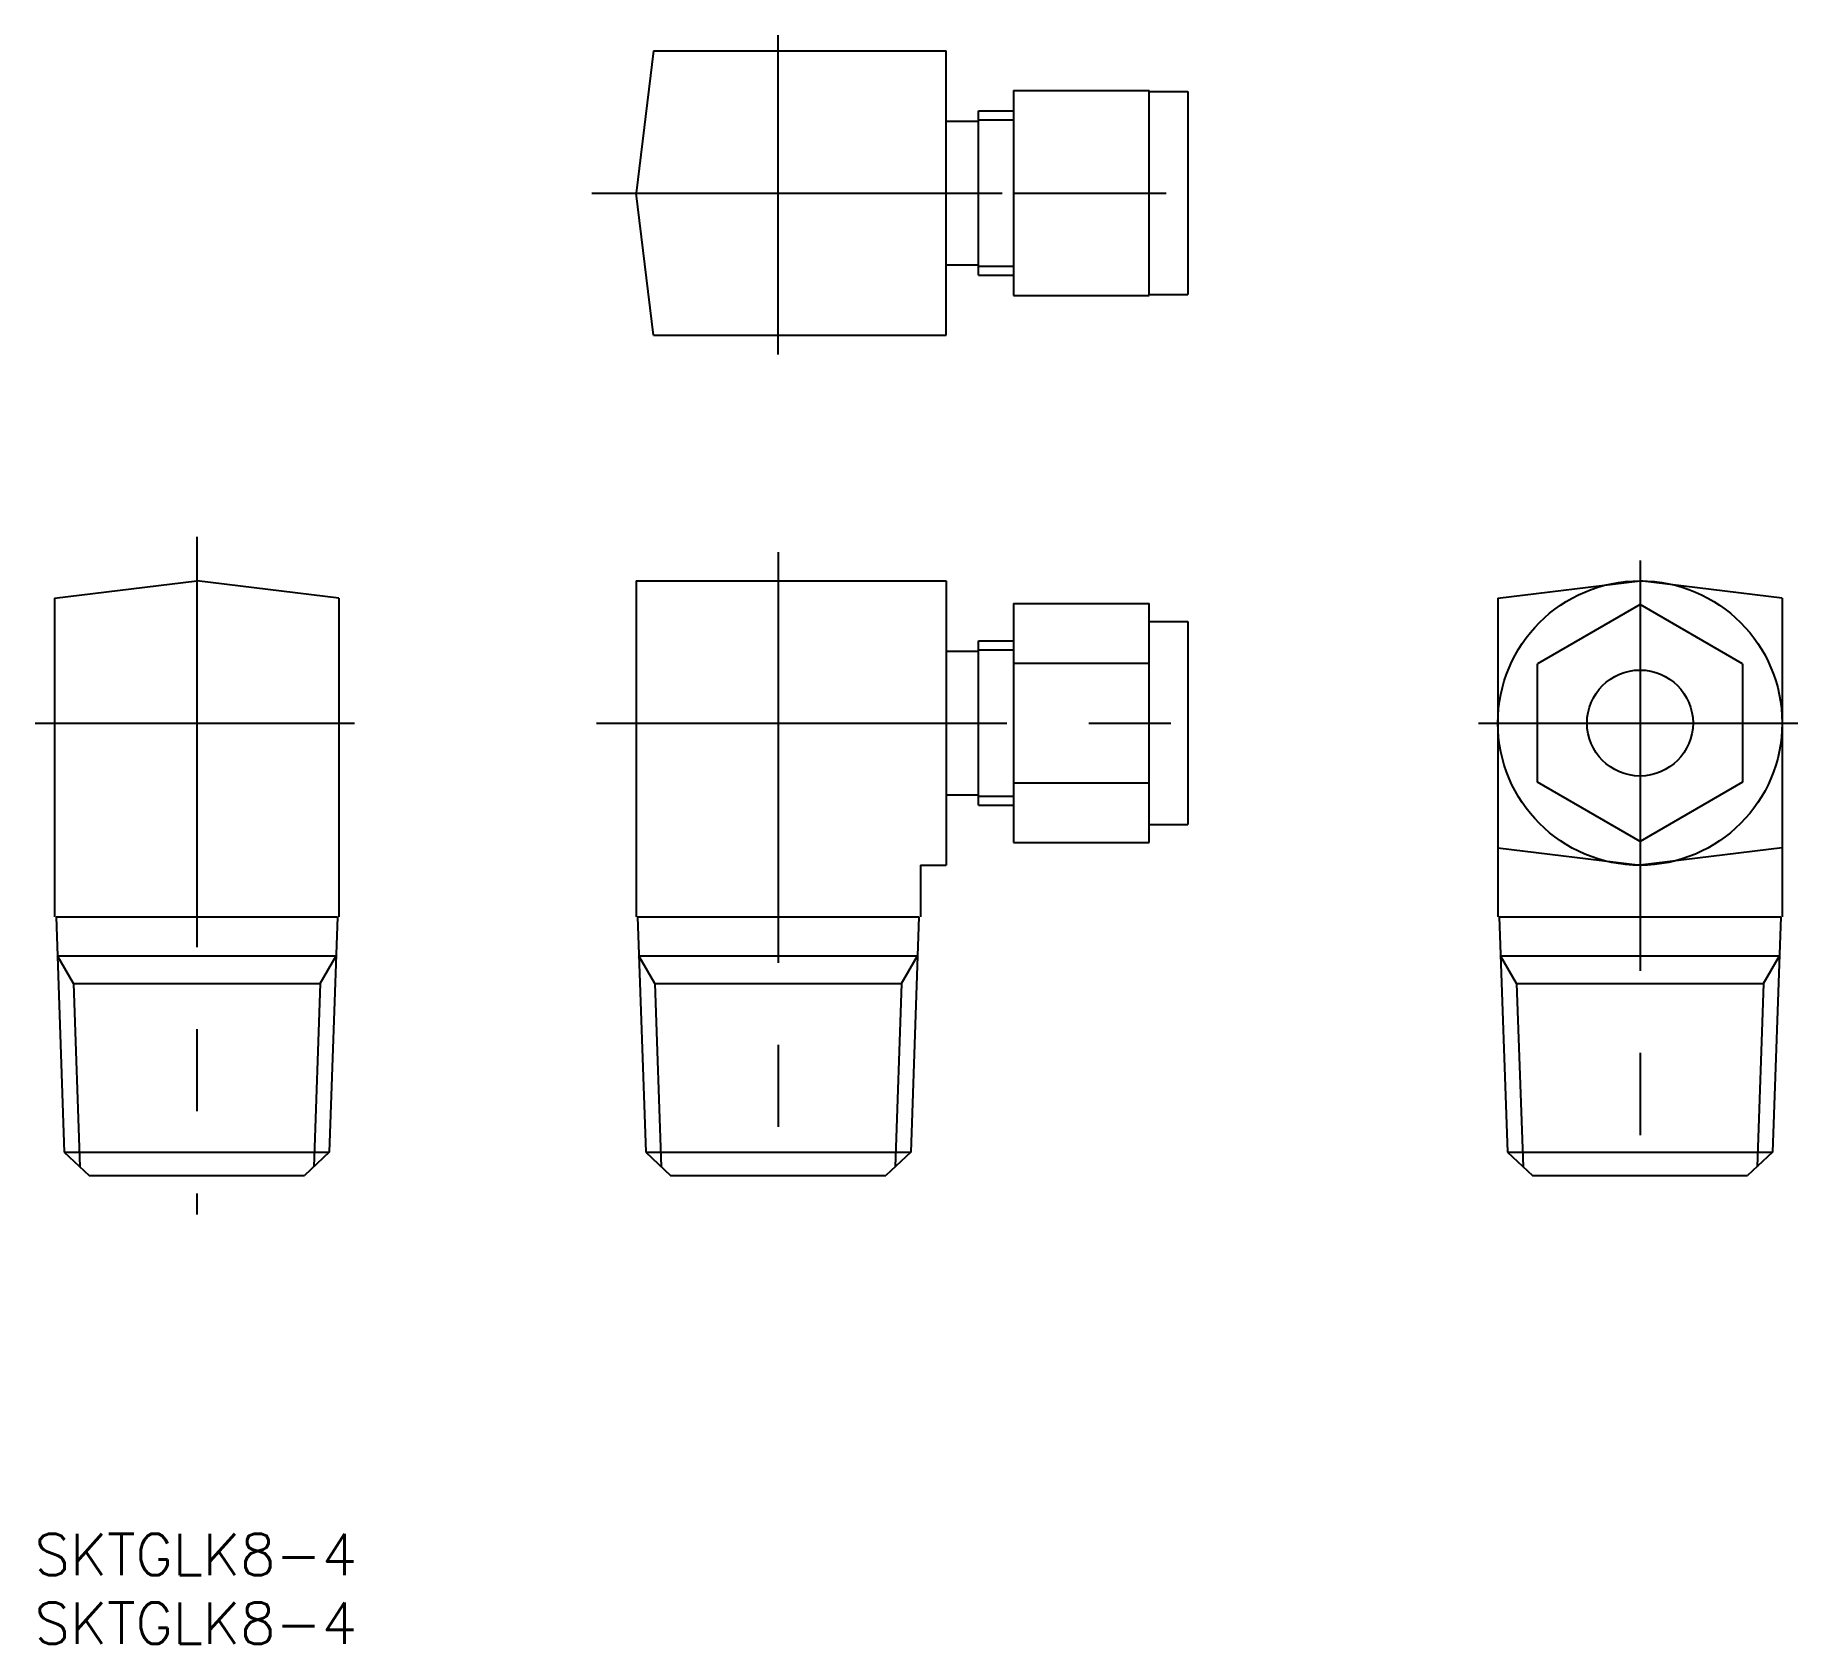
# Model space of a CAD drawing. Extents: x -57 to 79, y -44 to 80.
import ezdxf

# ---------------------------------------------------------------- set-up
doc = ezdxf.new("R2010")
doc.units = 0
doc.linetypes.add('CENTER', pattern=[50.8, 31.75, -6.35, 6.35, -6.35])
doc.layers.get('0').update_dxf_attribs({"linetype": 'CONTINUOUS'})
doc.layers.add('CENTER', color=1, linetype='CENTER')
doc.styles.get("Standard").update_dxf_attribs({"font": 'txt.shx', "bigfont": '@extfont2.shx'})

msp = doc.modelspace()

# ---------------------------------------------------------------- linework, layer by layer
at = {"color": 7, "linetype": 'CONTINUOUS'}
for p, q in [((-9.64937, 78.840002), (-11, 67.840002)), ((-9.64937, 78.840002), (13, 78.840002)), ((13, 56.840002), (13, 78.840002)), ((18.199789, 75.775002), (18.199789, 59.905002)), ((18.199789, 75.775002), (28.699789, 75.775002)), ((28.699789, 59.905002), (28.699789, 75.775002)), ((28.699789, 75.69), (31.699789, 75.69)), ((31.699789, 75.69), (31.699789, 59.990002)), ((15.5, 74.190002), (18.199789, 74.190002)), ((15.5, 61.490002), (15.5, 74.190002)), ((13, 73.390001), (15.5, 73.390001)), ((-9.64937, 56.840002), (-11, 67.840002)), ((18.199789, 67.840002), (28.699789, 67.840002)), ((13, 62.290002), (15.5, 62.290002)), ((15.5, 61.490002), (18.199789, 61.490002)), ((18.199789, 59.905002), (28.699789, 59.905002)), ((28.699789, 59.990002), (31.699789, 59.990002)), ((-9.64937, 56.840002), (13, 56.840002)), ((-56, 36.48937), (-45, 37.84)), ((-34, 36.48937), (-45, 37.84)), ((-11.000001, 37.840002), (-11.000001, 11.84)), ((-11.000001, 37.840002), (13, 37.840002)), ((13, 37.840002), (13, 15.839998)), ((55.69979, 36.48937), (66.69979, 37.84)), ((77.69979, 36.48937), (66.69979, 37.84)), ((-56, 36.48937), (-56, 11.84)), ((-34, 36.48937), (-34, 11.84)), ((18.199789, 36.077604), (28.699789, 36.077604)), ((18.199789, 36.077604), (18.199789, 17.602396)), ((28.699789, 17.602396), (28.699789, 36.077604)), ((55.69979, 36.48937), (55.69979, 11.84)), ((66.69979, 36.002549), (58.76479, 31.421274)), ((74.63479, 31.421274), (66.69979, 36.002549)), ((77.69979, 36.48937), (77.69979, 11.84)), ((28.699789, 34.689998), (31.69979, 34.689998)), ((31.69979, 34.689998), (31.69979, 18.99)), ((15.5, 20.49), (15.5, 33.19)), ((15.5, 33.19), (18.199789, 33.19)), ((13, 32.389999), (15.5, 32.389999)), ((18.199789, 31.458802), (28.699789, 31.458802)), ((58.76479, 22.258726), (58.76479, 31.421274)), ((74.63479, 31.421274), (74.63479, 22.258726)), ((18.199789, 22.221198), (28.699789, 22.221198)), ((66.69979, 17.677451), (58.76479, 22.258726)), ((74.63479, 22.258726), (66.69979, 17.677451)), ((13, 21.29), (15.5, 21.29)), ((15.5, 20.49), (18.199789, 20.49)), ((28.699789, 18.99), (31.69979, 18.99)), ((18.199789, 17.602396), (28.699789, 17.602396)), ((55.69979, 17.19063), (66.69979, 15.84)), ((77.69979, 17.19063), (66.69979, 15.84)), ((11.000001, 15.839998), (13, 15.839998)), ((11.000001, 15.839998), (11.000001, 11.84)), ((-55.890962, 11.84), (-34.109038, 11.84)), ((-55.890962, 11.84), (-55.255365, -6.361097)), ((-34.109038, 11.84), (-34.744634, -6.361096)), ((-10.890962, 11.84), (10.890962, 11.84)), ((-10.890962, 11.84), (-10.255365, -6.361097)), ((10.890962, 11.84), (10.255366, -6.361096)), ((55.808828, 11.84), (77.590752, 11.84)), ((55.808828, 11.84), (56.444425, -6.361097)), ((77.590752, 11.84), (76.955156, -6.361096)), ((-54.549392, 6.697786), (-55.7862, 8.84)), ((-55.786199, 8.84), (-34.2138, 8.84)), ((-35.450608, 6.697786), (-34.2138, 8.84)), ((-9.549392, 6.697786), (-10.7862, 8.84)), ((-10.786199, 8.84), (10.7862, 8.84)), ((9.549392, 6.697786), (10.7862, 8.84)), ((57.150398, 6.697786), (55.91359, 8.84)), ((55.913591, 8.84), (77.48599, 8.84)), ((76.249182, 6.697786), (77.48599, 8.84)), ((-55.255365, -6.361097), (-53.326278, -8.16)), ((-34.744634, -6.361097), (-36.673722, -8.16)), ((-10.255365, -6.361097), (-8.326278, -8.16)), ((10.255366, -6.361097), (8.326278, -8.16)), ((56.444425, -6.361097), (58.373512, -8.16)), ((76.955156, -6.361097), (75.026068, -8.16)), ((-53.326277, -8.16), (-36.673722, -8.16)), ((-8.326277, -8.16), (8.326278, -8.16)), ((58.373513, -8.16), (75.026068, -8.16))]:
    msp.add_line(p, q, dxfattribs=at)
at = {"color": 3, "linetype": 'CONTINUOUS'}
for p, q in [((15.5, 73.503002), (18.199789, 73.503002)), ((15.5, 62.177002), (18.199789, 62.177002)), ((15.5, 32.503), (18.199789, 32.503)), ((15.5, 21.177), (18.199789, 21.177)), ((-54.549391, 6.697786), (-54.054251, -7.481153)), ((-54.549391, 6.697786), (-35.450608, 6.697786)), ((-35.450608, 6.697786), (-35.945747, -7.481153)), ((-9.549391, 6.697786), (-9.054251, -7.481153)), ((-9.549391, 6.697786), (9.549392, 6.697786)), ((9.549392, 6.697786), (9.054253, -7.481153)), ((57.150399, 6.697786), (57.645539, -7.481153)), ((57.150399, 6.697786), (76.249182, 6.697786)), ((76.249182, 6.697786), (75.754043, -7.481153)), ((-55.255366, -6.361096), (-34.744634, -6.361096)), ((-10.255366, -6.361096), (10.255366, -6.361096)), ((56.444424, -6.361096), (76.955156, -6.361096))]:
    msp.add_line(p, q, dxfattribs=at)
at = {"color": 7, "linetype": 'CONTINUOUS'}
for radius in [11.000002, 4.099998]:
    msp.add_circle((66.69979, 26.84), radius, dxfattribs=at)
at = {"layer": 'CENTER', "color": 1, "linetype": 'CENTER'}
for p, q in [((0, 55.340313), (0, 80.046474)), ((-14.417155, 67.840002), (32.821929, 67.840002)), ((-45, 41.257155), (-45, -11.187907)), ((0, 40.047418), (0, -10.587511)), ((66.69979, 39.419876), (66.69979, -11.187907)), ((-57.499689, 26.84), (-32.793528, 26.84)), ((-14.068025, 26.84), (34.52101, 26.84)), ((54.200101, 26.84), (78.906262, 26.84))]:
    msp.add_line(p, q, dxfattribs=at)

# ---------------------------------------------------------------- texts
at = {"color": 7, "linetype": 'CONTINUOUS'}
for p in [(-57.555679, -39.079515), (-57.555679, -44.385766)]:
    msp.add_text('SKTGLK8-4', height=3.2, dxfattribs=at).set_placement(p)

doc.saveas('drawing.dxf')
